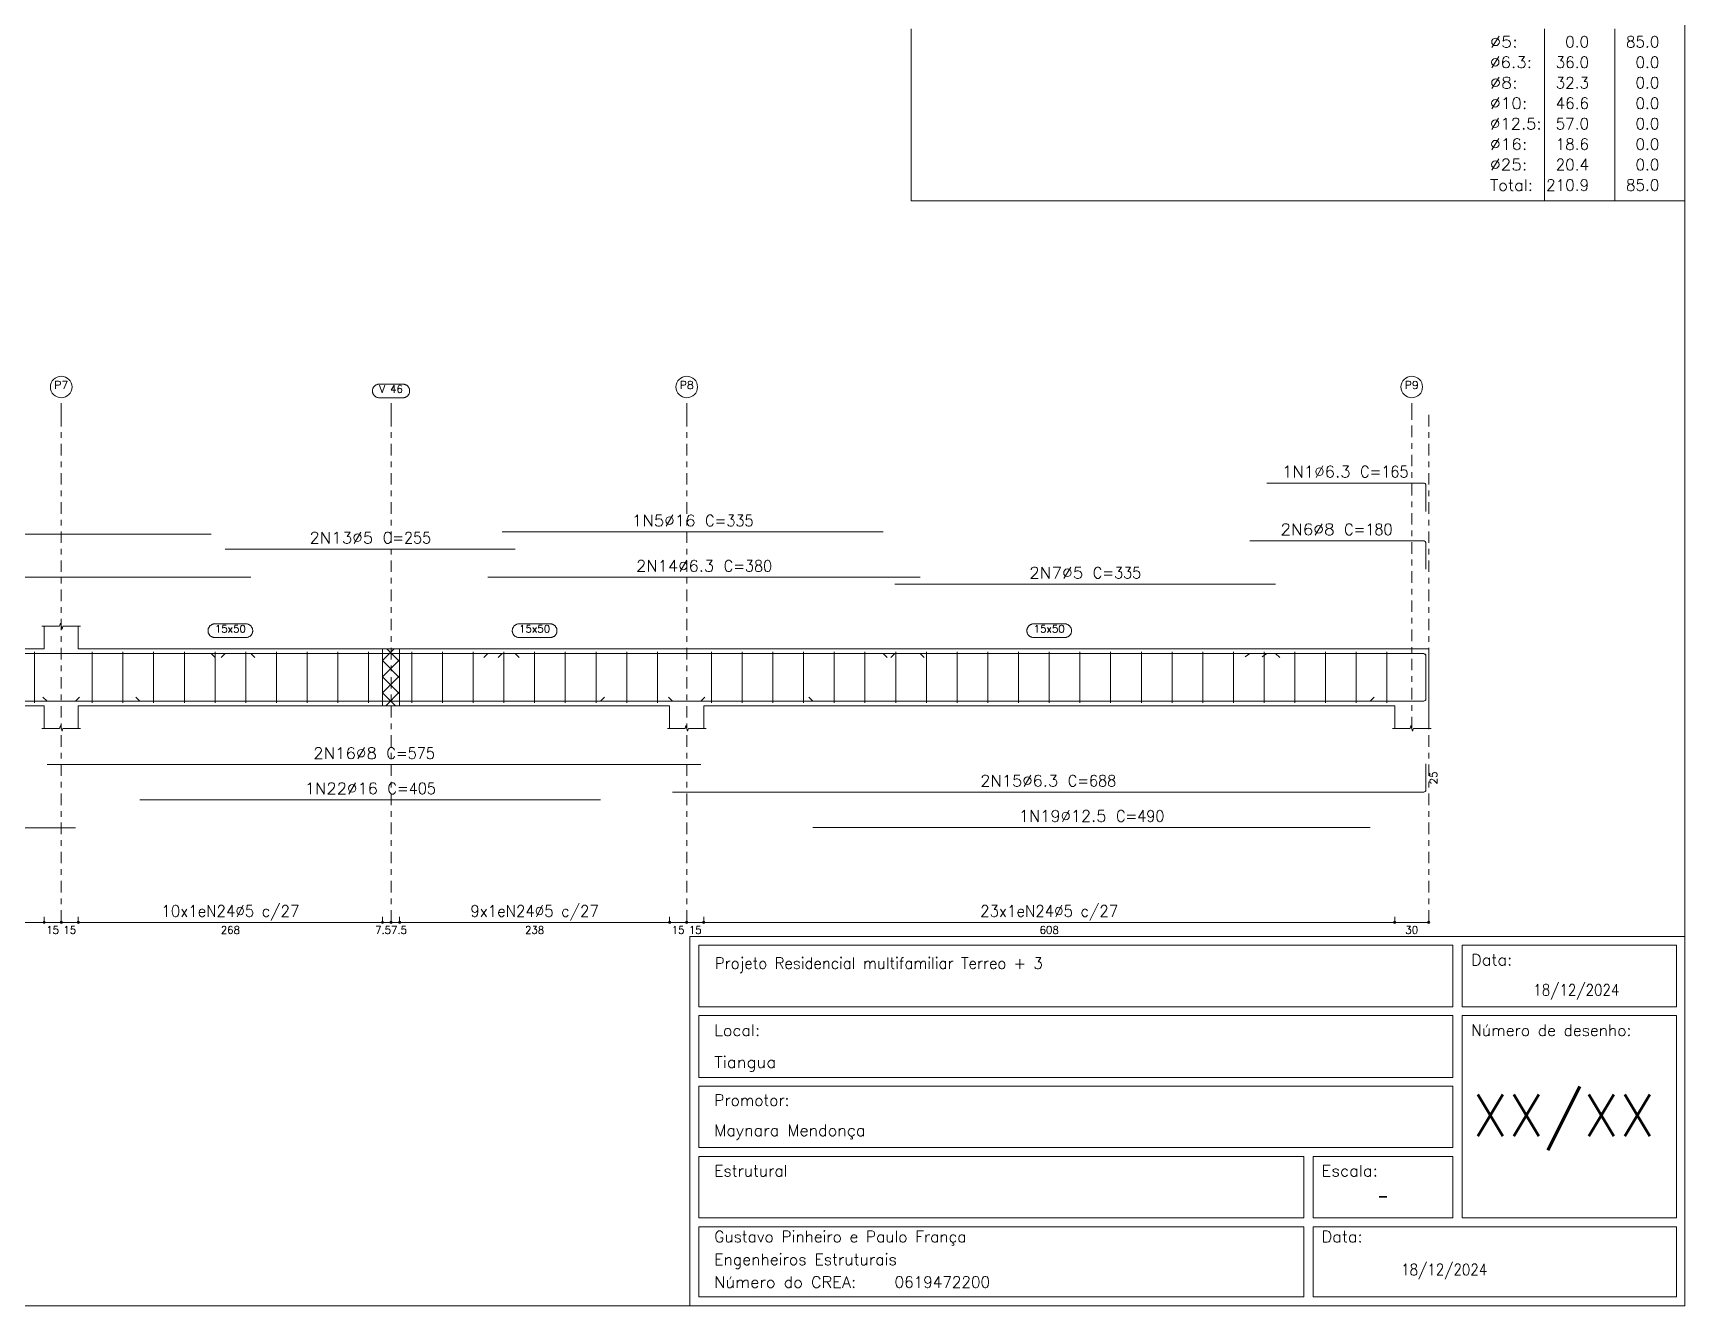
# Model space of a CAD drawing. Header units: millimetres. Extents: x 0 to 84, y 0 to 59.4.
# Drawn here: x 54.95 to 84, y 0 to 22.39 of the extents above; entities that cross this region are included whole.
import ezdxf
from ezdxf.enums import TextEntityAlignment as Align

# ---------------------------------------------------------------- set-up
doc = ezdxf.new("R2010")
doc.units = ezdxf.units.MM
doc.linetypes.add('CYPE_RAYAPUNTO', pattern=[0.4125, 0.2025, -0.105, 0, -0.105])
for name, color, linetype, lineweight in [('ARM_LONGITUDINAL_Ø12_5', 51, 'Continuous', 9), ('ARM_LONGITUDINAL_Ø16', 212, 'Continuous', 9), ('ARM_LONGITUDINAL_Ø5', 151, 'Continuous', 9), ('ARM_LONGITUDINAL_Ø6_3', 32, 'Continuous', 9), ('ARM_LONGITUDINAL_Ø8', 32, 'Continuous', 9), ('ARM_TRANSVERSAL_Ø5', 151, 'Continuous', 9), ('CYPE', 7, 'Continuous', 0), ('ELE_ARM_TRANS_TXT_EST', 3, 'Continuous', 9), ('ELE_CONT_NOS', 122, 'Continuous', 9), ('ELE_CONT_VIG_CONCRETO', 2, 'Continuous', 9), ('ELE_COT_COT_ANCORAGENS', 3, 'Continuous', 0), ('ELE_COT_COT_EST', 3, 'Continuous', 0), ('ELE_COT_COT_LIN_APOIOS', 2, 'CYPE_RAYAPUNTO', 0), ('ELE_COT_TEXTOS_ESTRIBOS', 122, 'Continuous', 0), ('ELE_REF_COT_LIN_AUX_COTA', 2, 'CYPE_RAYAPUNTO', 9), ('ELE_REF_REF_NOME', 3, 'Continuous', 9), ('ELE_REF_REF_REFERENCIA', 3, 'Continuous', 9), ('ELE_REF_TEXTO_REF_NOME', 3, 'Continuous', 9), ('ELE_REF_TEXTO_REF_REFERENCIA', 3, 'Continuous', 9), ('POR_ARM_LONG_ARM_TEXTOS', 3, 'Continuous', 9), ('POR_ARM_LONG_TXT_COMP', 3, 'Continuous', 9), ('QUAD_BORDA', 1, 'Continuous', 20), ('QUAD_LIMITES', 2, 'Continuous', 0), ('TABELAS', 1, 'Continuous', 0), ('TEXTO_TABELAS', 1, 'Continuous', 0)]:
    doc.layers.add(name, color=color, linetype=linetype, lineweight=lineweight)
doc.styles.add('CYPETXT', font='', dxfattribs={"height": 0.2})
doc.styles.get('CYPETXT').set_extended_font_data('romans')

msp = doc.modelspace()

# ---------------------------------------------------------------- linework, layer by layer
at = {"layer": 'ARM_LONGITUDINAL_Ø12_5'}
for p, q in [((58.08, 11.478), (58.151, 11.407)), ((68.665, 10.642), (68.594, 10.713)), ((78.465, 10.642), (78.536, 10.713))]:
    msp.add_line(p, q, dxfattribs=at)
for points in [[(47.08, 13.578), (58.08, 13.578)], [(47.08, 11.478), (58.08, 11.478)], [(68.665, 10.642), (78.465, 10.642)], [(68.665, 8.42), (78.465, 8.42)]]:
    msp.add_lwpolyline(points, dxfattribs=at)
at = {"layer": 'ARM_LONGITUDINAL_Ø16'}
for p, q in [((63.2, 11.478), (63.129, 11.407)), ((69.9, 11.478), (69.971, 11.407)), ((56.83, 10.642), (56.759, 10.713)), ((64.93, 10.642), (65.001, 10.713))]:
    msp.add_line(p, q, dxfattribs=at)
for points in [[(63.2, 13.617), (69.9, 13.617)], [(63.2, 11.478), (69.9, 11.478)], [(56.83, 10.642), (64.93, 10.642)], [(56.83, 8.905), (64.93, 8.905)]]:
    msp.add_lwpolyline(points, dxfattribs=at)
at = {"layer": 'ARM_LONGITUDINAL_Ø5'}
for p, q in [((58.33, 11.478), (58.259, 11.407)), ((63.43, 11.478), (63.501, 11.407)), ((70.102, 11.478), (70.032, 11.407)), ((76.802, 11.478), (76.873, 11.407))]:
    msp.add_line(p, q, dxfattribs=at)
for points in [[(58.33, 13.316), (63.43, 13.316)], [(70.102, 12.699), (76.802, 12.699)], [(58.33, 11.478), (63.43, 11.478)], [(70.102, 11.478), (76.802, 11.478)]]:
    msp.add_lwpolyline(points, dxfattribs=at)
at = {"layer": 'ARM_LONGITUDINAL_Ø6_3'}
for p, q in [((62.95, 11.478), (62.879, 11.407)), ((70.55, 11.478), (70.621, 11.407)), ((76.645, 11.478), (76.563, 11.421)), ((55.695, 10.642), (55.766, 10.713)), ((66.195, 10.642), (66.122, 10.71))]:
    msp.add_line(p, q, dxfattribs=at)
for points in [[(79.445, 13.978), (79.445, 14.44), (79.442, 14.455), (79.434, 14.467), (79.422, 14.475), (79.407, 14.478), (76.645, 14.478)], [(62.95, 12.82), (70.55, 12.82)], [(62.95, 11.478), (70.55, 11.478)], [(79.445, 10.978), (79.445, 11.44), (79.442, 11.455), (79.434, 11.467), (79.422, 11.475), (79.407, 11.478), (76.645, 11.478)], [(79.445, 11.142), (79.445, 10.68), (79.442, 10.665), (79.434, 10.653), (79.422, 10.645), (79.407, 10.642), (66.195, 10.642)], [(49.395, 10.642), (55.695, 10.642)], [(79.445, 9.54), (79.445, 9.078), (79.442, 9.063), (79.434, 9.051), (79.422, 9.043), (79.407, 9.04), (66.195, 9.04)], [(49.395, 8.411), (55.695, 8.411)]]:
    msp.add_lwpolyline(points, dxfattribs=at)
at = {"layer": 'ARM_LONGITUDINAL_Ø8'}
for p, q in [((58.78, 11.478), (58.851, 11.407)), ((76.345, 11.478), (76.264, 11.419)), ((55.195, 10.642), (55.124, 10.713)), ((66.695, 10.642), (66.766, 10.713))]:
    msp.add_line(p, q, dxfattribs=at)
for points in [[(79.445, 12.963), (79.445, 13.415), (79.441, 13.433), (79.431, 13.449), (79.415, 13.459), (79.397, 13.463), (76.345, 13.463)], [(46.38, 12.82), (58.78, 12.82)], [(46.38, 11.478), (58.78, 11.478)], [(79.445, 10.978), (79.445, 11.43), (79.441, 11.448), (79.431, 11.464), (79.415, 11.474), (79.397, 11.478), (76.345, 11.478)], [(55.195, 10.642), (66.695, 10.642)], [(55.195, 9.525), (66.695, 9.525)]]:
    msp.add_lwpolyline(points, dxfattribs=at)
at = {"layer": 'ARM_TRANSVERSAL_Ø5'}
for p, q in [((54.975, 11.51), (54.975, 10.61)), ((55.99, 11.51), (55.99, 10.61)), ((56.53, 11.51), (56.53, 10.61)), ((57.07, 11.51), (57.07, 10.61)), ((57.61, 11.51), (57.61, 10.61)), ((58.15, 11.51), (58.15, 10.61)), ((58.69, 11.51), (58.69, 10.61)), ((59.23, 11.51), (59.23, 10.61)), ((59.77, 11.51), (59.77, 10.61)), ((60.31, 11.51), (60.31, 10.61)), ((60.85, 11.51), (60.85, 10.61)), ((61.61, 11.51), (61.61, 10.61)), ((62.15, 11.51), (62.15, 10.61)), ((62.69, 11.51), (62.69, 10.61)), ((63.23, 11.51), (63.23, 10.61)), ((63.77, 11.51), (63.77, 10.61)), ((64.31, 11.51), (64.31, 10.61)), ((64.85, 11.51), (64.85, 10.61)), ((65.39, 11.51), (65.39, 10.61)), ((65.93, 11.51), (65.93, 10.61)), ((66.88, 11.51), (66.88, 10.61)), ((67.42, 11.51), (67.42, 10.61)), ((67.96, 11.51), (67.96, 10.61)), ((68.5, 11.51), (68.5, 10.61)), ((69.04, 11.51), (69.04, 10.61)), ((69.58, 11.51), (69.58, 10.61)), ((70.12, 11.51), (70.12, 10.61)), ((70.66, 11.51), (70.66, 10.61)), ((71.2, 11.51), (71.2, 10.61)), ((71.74, 11.51), (71.74, 10.61)), ((72.28, 11.51), (72.28, 10.61)), ((72.82, 11.51), (72.82, 10.61)), ((73.36, 11.51), (73.36, 10.61)), ((73.9, 11.51), (73.9, 10.61)), ((74.44, 11.51), (74.44, 10.61)), ((74.98, 11.51), (74.98, 10.61)), ((75.52, 11.51), (75.52, 10.61)), ((76.06, 11.51), (76.06, 10.61)), ((76.6, 11.51), (76.6, 10.61)), ((77.14, 11.51), (77.14, 10.61)), ((77.68, 11.51), (77.68, 10.61)), ((78.22, 11.51), (78.22, 10.61)), ((78.76, 11.51), (78.76, 10.61))]:
    msp.add_line(p, q, dxfattribs=at)
at = {"layer": 'CYPE', "color": 176}
for points in [[(66.5, 0), (84, 0), (84, 6.5), (66.5, 6.5), (66.5, 0)], [(66.66, 5.26), (79.92, 5.26), (79.92, 6.35), (66.66, 6.35), (66.66, 5.26)], [(80.08, 5.26), (83.85, 5.26), (83.85, 6.35), (80.08, 6.35), (80.08, 5.26)], [(66.66, 4.02), (79.92, 4.02), (79.92, 5.11), (66.66, 5.11), (66.66, 4.02)], [(80.08, 1.55), (83.85, 1.55), (83.85, 5.11), (80.08, 5.11), (80.08, 1.55)], [(66.66, 2.79), (79.92, 2.79), (79.92, 3.87), (66.66, 3.87), (66.66, 2.79)], [(66.66, 1.55), (77.3, 1.55), (77.3, 2.63), (66.66, 2.63), (66.66, 1.55)], [(77.46, 1.55), (79.92, 1.55), (79.92, 2.63), (77.46, 2.63), (77.46, 1.55)], [(66.66, 0.16), (77.3, 0.16), (77.3, 1.39), (66.66, 1.39), (66.66, 0.16)], [(77.46, 0.16), (83.85, 0.16), (83.85, 1.39), (77.46, 1.39), (77.46, 0.16)]]:
    msp.add_lwpolyline(points, close=True, dxfattribs=at)
at = {"layer": 'ELE_CONT_NOS'}
for p, q in [((55.145, 11.56), (55.145, 11.96)), ((55.745, 11.56), (55.745, 11.96)), ((61.095, 11.56), (61.095, 11.56)), ((61.395, 11.56), (61.395, 11.56)), ((55.145, 10.56), (55.145, 10.16)), ((55.745, 10.56), (55.745, 10.16)), ((61.095, 10.56), (61.095, 10.56)), ((61.395, 10.56), (61.395, 10.56)), ((66.145, 10.56), (66.145, 10.16)), ((66.745, 10.56), (66.745, 10.16)), ((78.895, 10.56), (78.895, 10.16)), ((79.495, 10.56), (79.495, 10.16))]:
    msp.add_line(p, q, dxfattribs=at)
at = {"layer": 'ELE_CONT_NOS', "lineweight": 0}
for p, q in [((61.095, 11.353), (61.302, 11.56)), ((61.095, 11.07), (61.395, 11.37)), ((61.395, 11.053), (61.095, 11.353)), ((61.395, 11.336), (61.171, 11.56)), ((61.095, 10.787), (61.395, 11.087)), ((61.395, 10.77), (61.095, 11.07)), ((61.322, 10.56), (61.095, 10.787)), ((61.151, 10.56), (61.395, 10.804))]:
    msp.add_line(p, q, dxfattribs=at)
at = {"layer": 'ELE_CONT_NOS'}
for points in [[(55.105, 11.96), (55.415, 11.96), (55.43, 12.01), (55.46, 11.91), (55.475, 11.96), (55.785, 11.96)], [(61.095, 11.56), (61.395, 11.56)], [(66.145, 11.56), (66.745, 11.56)], [(78.895, 11.56), (79.495, 11.56), (79.495, 10.56)], [(61.095, 10.56), (61.395, 10.56)], [(55.105, 10.16), (55.415, 10.16), (55.43, 10.21), (55.46, 10.11), (55.475, 10.16), (55.785, 10.16)], [(66.105, 10.16), (66.415, 10.16), (66.43, 10.21), (66.46, 10.11), (66.475, 10.16), (66.785, 10.16)], [(78.855, 10.16), (79.165, 10.16), (79.18, 10.21), (79.21, 10.11), (79.225, 10.16), (79.535, 10.16)]]:
    msp.add_lwpolyline(points, dxfattribs=at)
at = {"layer": 'ELE_CONT_NOS', "lineweight": 0}
msp.add_lwpolyline([(61.095, 11.56), (61.095, 10.56), (61.395, 10.56), (61.395, 11.56), (61.095, 11.56)], close=True, dxfattribs=at)
at = {"layer": 'ELE_CONT_VIG_CONCRETO'}
for p, q in [((49.945, 11.56), (55.145, 11.56)), ((55.745, 11.56), (61.095, 11.56)), ((61.395, 11.56), (66.145, 11.56)), ((66.745, 11.56), (78.895, 11.56)), ((49.945, 10.56), (55.145, 10.56)), ((55.745, 10.56), (61.095, 10.56)), ((61.395, 10.56), (66.145, 10.56)), ((66.745, 10.56), (78.895, 10.56))]:
    msp.add_line(p, q, dxfattribs=at)
at = {"layer": 'ELE_COT_COT_EST'}
for p, q in [((55.145, 6.749), (55.145, 6.849)), ((55.445, 6.749), (55.445, 6.849)), ((55.745, 6.749), (55.745, 6.849)), ((61.095, 6.749), (61.095, 6.849)), ((61.245, 6.749), (61.245, 6.849)), ((61.395, 6.749), (61.395, 6.849)), ((66.145, 6.749), (66.145, 6.849)), ((66.445, 6.749), (66.445, 6.849)), ((66.745, 6.749), (66.745, 6.849)), ((78.895, 6.749), (78.895, 6.849))]:
    msp.add_line(p, q, dxfattribs=at)
for points in [[(49.945, 6.749), (55.145, 6.749), (55.145, 6.849)], [(55.145, 6.749), (55.445, 6.749), (55.445, 6.849)], [(55.445, 6.749), (55.745, 6.749), (55.745, 6.849)], [(55.745, 6.749), (61.095, 6.749), (61.095, 6.849)], [(61.095, 6.749), (61.245, 6.749), (61.245, 6.849)], [(61.245, 6.749), (61.395, 6.749), (61.395, 6.849)], [(61.395, 6.749), (66.145, 6.749), (66.145, 6.849)], [(66.145, 6.749), (66.445, 6.749), (66.445, 6.849)], [(66.445, 6.749), (66.745, 6.749), (66.745, 6.849)], [(66.745, 6.749), (78.895, 6.749), (78.895, 6.849)], [(78.895, 6.749), (79.495, 6.749), (79.495, 6.849)]]:
    msp.add_lwpolyline(points, dxfattribs=at)
for centre in [(55.145, 6.749), (55.145, 6.749), (55.445, 6.749), (55.445, 6.749), (55.745, 6.749), (55.745, 6.749), (61.095, 6.749), (61.095, 6.749), (61.245, 6.749), (61.245, 6.749), (61.395, 6.749), (61.395, 6.749), (66.145, 6.749), (66.145, 6.749), (66.445, 6.749), (66.445, 6.749), (66.745, 6.749), (66.745, 6.749), (78.895, 6.749), (78.895, 6.749), (79.495, 6.749)]:
    msp.add_circle(centre, 0.02, dxfattribs=at)
at = {"layer": 'ELE_COT_COT_LIN_APOIOS'}
for p, q in [((55.445, 15.678), (55.445, 6.749)), ((61.245, 15.678), (61.245, 6.749)), ((66.445, 15.678), (66.445, 6.749)), ((79.495, 15.678), (79.495, 6.749))]:
    msp.add_line(p, q, dxfattribs=at)
at = {"layer": 'ELE_REF_COT_LIN_AUX_COTA'}
for p, q in [((55.445, 15.678), (55.445, 15.978)), ((61.245, 15.678), (61.245, 15.978)), ((66.445, 15.678), (66.445, 15.978)), ((79.195, 15.678), (79.195, 15.978)), ((79.195, 10.16), (79.195, 15.678))]:
    msp.add_line(p, q, dxfattribs=at)
at = {"layer": 'ELE_REF_REF_NOME'}
for points in [[(58.693, 12), (58.701, 12), (58.709, 11.999), (58.717, 11.998), (58.725, 11.996), (58.732, 11.993), (58.74, 11.99), (58.747, 11.987), (58.754, 11.983), (58.761, 11.979), (58.767, 11.974), (58.773, 11.969), (58.779, 11.963), (58.785, 11.957), (58.79, 11.951), (58.794, 11.945), (58.798, 11.938), (58.802, 11.931), (58.805, 11.923), (58.808, 11.916), (58.81, 11.908), (58.811, 11.9), (58.812, 11.892), (58.813, 11.884), (58.813, 11.876), (58.812, 11.868), (58.811, 11.86), (58.81, 11.852), (58.808, 11.844), (58.805, 11.837), (58.802, 11.829), (58.798, 11.822), (58.794, 11.815), (58.79, 11.809), (58.785, 11.803), (58.779, 11.797), (58.773, 11.791), (58.767, 11.786), (58.761, 11.781), (58.754, 11.777), (58.747, 11.773), (58.74, 11.77), (58.732, 11.767), (58.725, 11.764), (58.717, 11.762), (58.709, 11.761), (58.701, 11.76), (58.693, 11.76), (58.147, 11.76), (58.139, 11.76), (58.131, 11.761), (58.123, 11.762), (58.115, 11.764), (58.108, 11.767), (58.1, 11.77), (58.093, 11.773), (58.086, 11.777), (58.079, 11.781), (58.073, 11.786), (58.067, 11.791), (58.061, 11.797), (58.055, 11.803), (58.05, 11.809), (58.046, 11.815), (58.042, 11.822), (58.038, 11.829), (58.035, 11.837), (58.032, 11.844), (58.03, 11.852), (58.029, 11.86), (58.028, 11.868), (58.027, 11.876), (58.027, 11.884), (58.028, 11.892), (58.029, 11.9), (58.03, 11.908), (58.032, 11.916), (58.035, 11.923), (58.038, 11.931), (58.042, 11.938), (58.046, 11.945), (58.05, 11.951), (58.055, 11.957), (58.061, 11.963), (58.067, 11.969), (58.073, 11.974), (58.079, 11.979), (58.086, 11.983), (58.093, 11.987), (58.1, 11.99), (58.108, 11.993), (58.115, 11.996), (58.123, 11.998), (58.131, 11.999), (58.139, 12), (58.147, 12), (58.693, 12)], [(64.043, 12), (64.051, 12), (64.059, 11.999), (64.067, 11.998), (64.075, 11.996), (64.082, 11.993), (64.09, 11.99), (64.097, 11.987), (64.104, 11.983), (64.111, 11.979), (64.117, 11.974), (64.123, 11.969), (64.129, 11.963), (64.135, 11.957), (64.14, 11.951), (64.144, 11.945), (64.148, 11.938), (64.152, 11.931), (64.155, 11.923), (64.158, 11.916), (64.16, 11.908), (64.161, 11.9), (64.162, 11.892), (64.163, 11.884), (64.163, 11.876), (64.162, 11.868), (64.161, 11.86), (64.16, 11.852), (64.158, 11.844), (64.155, 11.837), (64.152, 11.829), (64.148, 11.822), (64.144, 11.815), (64.14, 11.809), (64.135, 11.803), (64.129, 11.797), (64.123, 11.791), (64.117, 11.786), (64.111, 11.781), (64.104, 11.777), (64.097, 11.773), (64.09, 11.77), (64.082, 11.767), (64.075, 11.764), (64.067, 11.762), (64.059, 11.761), (64.051, 11.76), (64.043, 11.76), (63.497, 11.76), (63.489, 11.76), (63.481, 11.761), (63.473, 11.762), (63.465, 11.764), (63.458, 11.767), (63.45, 11.77), (63.443, 11.773), (63.436, 11.777), (63.429, 11.781), (63.423, 11.786), (63.417, 11.791), (63.411, 11.797), (63.405, 11.803), (63.4, 11.809), (63.396, 11.815), (63.392, 11.822), (63.388, 11.829), (63.385, 11.837), (63.382, 11.844), (63.38, 11.852), (63.379, 11.86), (63.378, 11.868), (63.377, 11.876), (63.377, 11.884), (63.378, 11.892), (63.379, 11.9), (63.38, 11.908), (63.382, 11.916), (63.385, 11.923), (63.388, 11.931), (63.392, 11.938), (63.396, 11.945), (63.4, 11.951), (63.405, 11.957), (63.411, 11.963), (63.417, 11.969), (63.423, 11.974), (63.429, 11.979), (63.436, 11.983), (63.443, 11.987), (63.45, 11.99), (63.458, 11.993), (63.465, 11.996), (63.473, 11.998), (63.481, 11.999), (63.489, 12), (63.497, 12), (64.043, 12)], [(73.093, 12), (73.101, 12), (73.109, 11.999), (73.117, 11.998), (73.125, 11.996), (73.132, 11.993), (73.14, 11.99), (73.147, 11.987), (73.154, 11.983), (73.161, 11.979), (73.167, 11.974), (73.173, 11.969), (73.179, 11.963), (73.185, 11.957), (73.19, 11.951), (73.194, 11.945), (73.198, 11.938), (73.202, 11.931), (73.205, 11.923), (73.208, 11.916), (73.21, 11.908), (73.211, 11.9), (73.212, 11.892), (73.213, 11.884), (73.213, 11.876), (73.212, 11.868), (73.211, 11.86), (73.21, 11.852), (73.208, 11.844), (73.205, 11.837), (73.202, 11.829), (73.198, 11.822), (73.194, 11.815), (73.19, 11.809), (73.185, 11.803), (73.179, 11.797), (73.173, 11.791), (73.167, 11.786), (73.161, 11.781), (73.154, 11.777), (73.147, 11.773), (73.14, 11.77), (73.132, 11.767), (73.125, 11.764), (73.117, 11.762), (73.109, 11.761), (73.101, 11.76), (73.093, 11.76), (72.547, 11.76), (72.539, 11.76), (72.531, 11.761), (72.523, 11.762), (72.515, 11.764), (72.508, 11.767), (72.5, 11.77), (72.493, 11.773), (72.486, 11.777), (72.479, 11.781), (72.473, 11.786), (72.466, 11.791), (72.461, 11.797), (72.455, 11.803), (72.45, 11.809), (72.446, 11.815), (72.442, 11.822), (72.438, 11.829), (72.435, 11.837), (72.432, 11.844), (72.43, 11.852), (72.429, 11.86), (72.428, 11.868), (72.427, 11.876), (72.427, 11.884), (72.428, 11.892), (72.429, 11.9), (72.43, 11.908), (72.432, 11.916), (72.435, 11.923), (72.438, 11.931), (72.442, 11.938), (72.446, 11.945), (72.45, 11.951), (72.455, 11.957), (72.461, 11.963), (72.466, 11.969), (72.473, 11.974), (72.479, 11.979), (72.486, 11.983), (72.493, 11.987), (72.5, 11.99), (72.508, 11.993), (72.515, 11.996), (72.523, 11.998), (72.531, 11.999), (72.539, 12), (72.547, 12), (73.093, 12)]]:
    msp.add_lwpolyline(points, close=True, dxfattribs=at)
at = {"layer": 'ELE_REF_REF_REFERENCIA'}
msp.add_lwpolyline([(61.452, 16.218), (61.46, 16.218), (61.468, 16.217), (61.476, 16.215), (61.484, 16.214), (61.491, 16.211), (61.499, 16.208), (61.506, 16.205), (61.513, 16.201), (61.52, 16.197), (61.526, 16.192), (61.532, 16.187), (61.538, 16.181), (61.544, 16.175), (61.549, 16.169), (61.553, 16.162), (61.557, 16.156), (61.561, 16.148), (61.564, 16.141), (61.567, 16.133), (61.569, 16.126), (61.57, 16.118), (61.571, 16.11), (61.572, 16.102), (61.572, 16.094), (61.571, 16.086), (61.57, 16.078), (61.569, 16.07), (61.567, 16.062), (61.564, 16.055), (61.561, 16.047), (61.557, 16.04), (61.553, 16.033), (61.549, 16.027), (61.544, 16.02), (61.538, 16.014), (61.532, 16.009), (61.526, 16.004), (61.52, 15.999), (61.513, 15.995), (61.506, 15.991), (61.499, 15.987), (61.491, 15.984), (61.484, 15.982), (61.476, 15.98), (61.468, 15.979), (61.46, 15.978), (61.452, 15.978), (61.038, 15.978), (61.03, 15.978), (61.022, 15.979), (61.014, 15.98), (61.006, 15.982), (60.999, 15.984), (60.991, 15.987), (60.984, 15.991), (60.977, 15.995), (60.97, 15.999), (60.964, 16.004), (60.958, 16.009), (60.952, 16.014), (60.946, 16.02), (60.941, 16.027), (60.937, 16.033), (60.933, 16.04), (60.929, 16.047), (60.926, 16.055), (60.923, 16.062), (60.921, 16.07), (60.92, 16.078), (60.919, 16.086), (60.918, 16.094), (60.918, 16.102), (60.919, 16.11), (60.92, 16.118), (60.921, 16.126), (60.923, 16.133), (60.926, 16.141), (60.929, 16.148), (60.933, 16.156), (60.937, 16.162), (60.941, 16.169), (60.946, 16.175), (60.952, 16.181), (60.958, 16.187), (60.964, 16.192), (60.97, 16.197), (60.977, 16.201), (60.984, 16.205), (60.991, 16.208), (60.999, 16.211), (61.006, 16.214), (61.014, 16.215), (61.022, 16.217), (61.03, 16.218), (61.038, 16.218), (61.452, 16.218)], close=True, dxfattribs=at)
for centre in [(55.445, 16.168), (66.445, 16.168), (79.195, 16.168)]:
    msp.add_circle(centre, 0.19, dxfattribs=at)
at = {"layer": 'QUAD_BORDA'}
msp.add_lwpolyline([(0, 0), (84, 0), (84, 59.4), (0, 59.4), (0, 0)], close=True, dxfattribs=at)
at = {"layer": 'QUAD_LIMITES'}
msp.add_lwpolyline([(0, 0), (84, 0), (84, 59.4), (0, 59.4), (0, 0)], close=True, dxfattribs=at)
at = {"layer": 'TABELAS'}
for p, q in [((70.392, 22.37), (70.392, 22.47)), ((70.392, 22.01), (70.392, 22.37)), ((81.528, 22.37), (81.528, 22.47)), ((81.528, 22.01), (81.528, 22.37)), ((82.764, 22.37), (82.764, 22.47)), ((82.764, 22.01), (82.764, 22.37)), ((84, 22.37), (84, 22.47)), ((84, 22.01), (84, 22.37)), ((70.392, 21.65), (70.392, 22.01)), ((81.528, 21.65), (81.528, 22.01)), ((82.764, 21.65), (82.764, 22.01)), ((84, 21.65), (84, 22.01)), ((70.392, 21.29), (70.392, 21.65)), ((81.528, 21.29), (81.528, 21.65)), ((82.764, 21.29), (82.764, 21.65)), ((84, 21.29), (84, 21.65)), ((70.392, 20.93), (70.392, 21.29)), ((81.528, 20.93), (81.528, 21.29)), ((82.764, 20.93), (82.764, 21.29)), ((84, 20.93), (84, 21.29)), ((70.392, 20.57), (70.392, 20.93)), ((81.528, 20.57), (81.528, 20.93)), ((82.764, 20.57), (82.764, 20.93)), ((84, 20.57), (84, 20.93)), ((70.392, 20.21), (70.392, 20.57)), ((81.528, 20.21), (81.528, 20.57)), ((82.764, 20.21), (82.764, 20.57)), ((84, 20.21), (84, 20.57)), ((70.392, 19.85), (70.392, 20.21)), ((81.528, 19.85), (81.528, 20.21)), ((82.764, 19.85), (82.764, 20.21)), ((84, 19.85), (84, 20.21)), ((70.392, 19.44), (70.392, 19.85)), ((81.528, 19.44), (81.528, 19.85)), ((82.764, 19.44), (82.764, 19.85)), ((84, 19.44), (84, 19.85)), ((70.392, 19.44), (84, 19.44))]:
    msp.add_line(p, q, dxfattribs=at)

# ---------------------------------------------------------------- texts
at = {"layer": 'CYPE', "color": 216, "style": 'CYPETXT'}
for s, height, width, p, p2 in [('Projeto Residencial multifamiliar Terreo + 3', 0.2, 0.819686, (66.94, 5.93), (72.706, 5.93)), ('18/12/2024', 0.2, 0.770014, (81.334, 5.46), (82.846, 5.46)), ('Tiangua', 0.2, 0.946463, (66.93, 4.19), (68.019, 4.19)), ('XX/XX', 0.7333, 0.892239, (80.264, 2.987), (83.476, 2.987)), ('Maynara Mendonça', 0.2, 0.903897, (66.93, 2.99), (69.588, 2.99)), ('Estrutural', 0.2, 0.878618, (66.93, 2.28), (68.217, 2.28)), ('-', 0.4, 0.39759, (78.591, 1.75), (78.789, 1.75)), ('Gustavo Pinheiro e Paulo França', 0.2, 0.846733, (66.93, 1.12), (71.364, 1.12)), ('Engenheiros Estruturais', 0.2, 0.879741, (66.93, 0.72), (70.14, 0.72)), ('18/12/2024', 0.2, 0.770014, (79.01, 0.54), (80.522, 0.54)), ('0619472200', 0.2, 0.872274, (70.1, 0.32), (71.78, 0.32))]:
    msp.add_text(s, height=height, dxfattribs=dict(at, width=width)).set_placement(p, p2, align=Align.FIT)
at = {"layer": 'CYPE', "color": 16, "style": 'CYPETXT'}
for s, width, p, p2 in [('Data:', 0.918133, (80.24, 5.99), (80.96, 5.99)), ('Local:', 0.92054, (66.93, 4.75), (67.734, 4.75)), ('Número de desenho:', 0.861573, (80.24, 4.75), (83.057, 4.75)), ('Promotor:', 0.877437, (66.93, 3.52), (68.253, 3.52)), ('Escala:', 0.925891, (77.61, 2.28), (78.597, 2.28)), ('Data:', 0.918133, (77.61, 1.12), (78.33, 1.12)), ('Número do CREA:', 0.879986, (66.93, 0.32), (69.423, 0.32))]:
    msp.add_text(s, height=0.2, dxfattribs=dict(at, width=width)).set_placement(p, p2, align=Align.FIT)
at = {"layer": 'ELE_ARM_TRANS_TXT_EST', "style": 'CYPETXT'}
for s, width, p, p2 in [('10x1eN24%%c5 c/27', 0.840083, (57.207, 6.849), (59.634, 6.849)), ('9x1eN24%%c5 c/27', 0.837784, (62.64, 6.849), (64.899, 6.849)), ('23x1eN24%%c5 c/27', 0.840083, (71.606, 6.849), (74.033, 6.849))]:
    msp.add_text(s, height=0.2, dxfattribs=dict(at, width=width)).set_placement(p, p2, align=Align.FIT)
at = {"layer": 'ELE_COT_COT_ANCORAGENS', "style": 'CYPETXT', "width": 0.872274}
msp.add_text('25', height=0.1333, rotation=90, dxfattribs=at).set_placement((79.645, 9.178), (79.645, 9.402), align=Align.FIT)
at = {"layer": 'ELE_COT_TEXTOS_ESTRIBOS', "style": 'CYPETXT'}
for s, width, p, p2 in [('15', 0.872274, (55.183, 6.549), (55.407, 6.549)), ('15', 0.872274, (55.483, 6.549), (55.707, 6.549)), ('268', 0.872274, (58.252, 6.549), (58.588, 6.549)), ('7.5', 0.868127, (60.965, 6.549), (61.245, 6.549)), ('7.5', 0.868127, (61.245, 6.549), (61.525, 6.549)), ('238', 0.872274, (63.602, 6.549), (63.938, 6.549)), ('15', 0.872274, (66.183, 6.549), (66.407, 6.549)), ('15', 0.872274, (66.483, 6.549), (66.707, 6.549)), ('608', 0.872274, (72.652, 6.549), (72.988, 6.549)), ('30', 0.872274, (79.083, 6.549), (79.307, 6.549))]:
    msp.add_text(s, height=0.1333, dxfattribs=dict(at, width=width)).set_placement(p, p2, align=Align.FIT)
at = {"layer": 'ELE_REF_TEXTO_REF_NOME', "style": 'CYPETXT', "width": 0.876123}
for p, p2 in [((58.147, 11.847), (58.693, 11.847)), ((63.497, 11.847), (64.043, 11.847)), ((72.547, 11.847), (73.093, 11.847))]:
    msp.add_text('15x50', height=0.1333, dxfattribs=at).set_placement(p, p2, align=Align.FIT)
at = {"layer": 'ELE_REF_TEXTO_REF_REFERENCIA', "style": 'CYPETXT'}
for s, width, p, p2 in [('P7', 0.935124, (55.322, 16.135), (55.568, 16.135)), ('V 46', 0.816032, (61.038, 16.065), (61.452, 16.065)), ('P8', 0.935124, (66.322, 16.135), (66.568, 16.135)), ('P9', 0.935124, (79.072, 16.135), (79.318, 16.135))]:
    msp.add_text(s, height=0.1333, dxfattribs=dict(at, width=width)).set_placement(p, p2, align=Align.FIT)
at = {"layer": 'POR_ARM_LONG_ARM_TEXTOS', "style": 'CYPETXT'}
for s, width, p, p2 in [('1N1%%c6.3', 0.933581, (76.914, 14.578), (78.12, 14.578)), ('1N5%%c16', 0.940329, (65.48, 13.717), (66.602, 13.717)), ('2N6%%c8', 0.953428, (76.885, 13.563), (77.839, 13.563)), ('2N13%%c5', 0.940329, (59.81, 13.416), (60.932, 13.416)), ('2N14%%c6.3', 0.925627, (65.554, 12.92), (66.928, 12.92)), ('2N7%%c5', 0.953428, (72.466, 12.799), (73.42, 12.799)), ('2N16%%c8', 0.940329, (59.875, 9.625), (60.997, 9.625)), ('2N15%%c6.3', 0.925627, (71.605, 9.14), (72.979, 9.14)), ('1N22%%c16', 0.93087, (59.726, 9.005), (61.016, 9.005)), ('1N19%%c12.5', 0.919499, (72.285, 8.52), (73.827, 8.52))]:
    msp.add_text(s, height=0.2, dxfattribs=dict(at, width=width)).set_placement(p, p2, align=Align.FIT)
at = {"layer": 'POR_ARM_LONG_TXT_COMP', "style": 'CYPETXT', "width": 0.770929}
for s, p, p2 in [(' C=165', (78.16, 14.578), (79.138, 14.578)), (' C=335', (66.642, 13.717), (67.62, 13.717)), (' C=180', (77.879, 13.563), (78.857, 13.563)), (' C=255', (60.972, 13.416), (61.95, 13.416)), (' C=380', (66.968, 12.92), (67.946, 12.92)), (' C=335', (73.46, 12.799), (74.438, 12.799)), (' C=575', (61.037, 9.625), (62.015, 9.625)), (' C=688', (73.019, 9.14), (73.997, 9.14)), (' C=405', (61.056, 9.005), (62.034, 9.005)), (' C=490', (73.867, 8.52), (74.845, 8.52))]:
    msp.add_text(s, height=0.2, dxfattribs=at).set_placement(p, p2, align=Align.FIT)
at = {"layer": 'TEXTO_TABELAS', "style": 'CYPETXT'}
for s, width, p, p2 in [('%%c5:', 0.966972, (80.572, 22.14), (81.058, 22.14)), ('0.0', 0.868127, (81.894, 22.14), (82.314, 22.14)), ('85.0', 0.869308, (82.962, 22.14), (83.55, 22.14)), ('%%c6.3:', 0.929705, (80.572, 21.78), (81.31, 21.78)), ('36.0', 0.869308, (81.726, 21.78), (82.314, 21.78)), ('0.0', 0.868127, (83.13, 21.78), (83.55, 21.78)), ('%%c8:', 0.966972, (80.572, 21.42), (81.058, 21.42)), ('32.3', 0.869308, (81.726, 21.42), (82.314, 21.42)), ('0.0', 0.868127, (83.13, 21.42), (83.55, 21.42)), ('%%c10:', 0.940736, (80.572, 21.06), (81.226, 21.06)), ('46.6', 0.869308, (81.726, 21.06), (82.314, 21.06)), ('0.0', 0.868127, (83.13, 21.06), (83.55, 21.06)), ('%%c12.5:', 0.918491, (80.572, 20.7), (81.478, 20.7)), ('57.0', 0.869308, (81.726, 20.7), (82.314, 20.7)), ('0.0', 0.868127, (83.13, 20.7), (83.55, 20.7)), ('%%c16:', 0.940736, (80.572, 20.34), (81.226, 20.34)), ('18.6', 0.869308, (81.726, 20.34), (82.314, 20.34)), ('0.0', 0.868127, (83.13, 20.34), (83.55, 20.34)), ('%%c25:', 0.940736, (80.572, 19.98), (81.226, 19.98)), ('20.4', 0.869308, (81.726, 19.98), (82.314, 19.98)), ('0.0', 0.868127, (83.13, 19.98), (83.55, 19.98)), ('Total:', 0.925563, (80.572, 19.62), (81.328, 19.62)), ('210.9', 0.869965, (81.558, 19.62), (82.314, 19.62)), ('85.0', 0.869308, (82.962, 19.62), (83.55, 19.62))]:
    msp.add_text(s, height=0.2, dxfattribs=dict(at, width=width)).set_placement(p, p2, align=Align.FIT)

doc.saveas('drawing.dxf')
